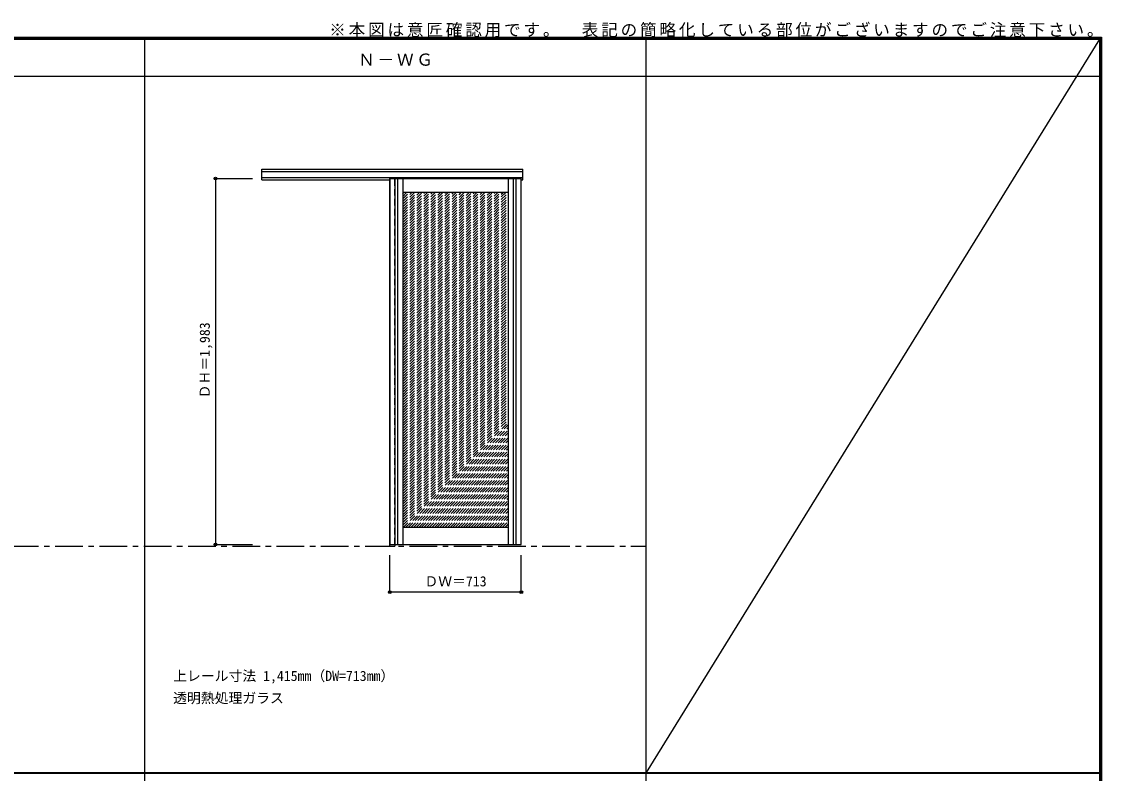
# Model space of a CAD drawing. Units: millimetres, scale not verified. Extents: x -6000 to 5700, y -4307 to 4260.
# Drawn here: x -152 to 5700, y 186 to 4260 of the extents above; entities that cross this region are included whole.
import ezdxf
from ezdxf.enums import TextEntityAlignment as Align

# ---------------------------------------------------------------- set-up
doc = ezdxf.new("R2010")
doc.units = ezdxf.units.MM
doc.header["$LTSCALE"] = 30
doc.header["$PDMODE"] = 32
doc.header["$PDSIZE"] = 15
doc.linetypes.add('CHAIN1', pattern=[8, 5, -1, 1, -1])
doc.linetypes.add('DASHED1', pattern=[1.8, 1.2, -0.6])
for name, color, linetype in [('0-1_通り芯', 7, 'CHAIN1'), ('0-2_扉', 3, 'Continuous'), ('0-3_仕上げ', 3, 'Continuous'), ('0-4_枠', 3, 'Continuous'), ('0-A_文字', 7, 'Continuous'), ('0-B_寸法', 4, 'Continuous'), ('0-C_ハッチ', 4, 'DASHED1'), ('F-0_補助線', 7, 'Continuous'), ('F-1_枠', 6, 'Continuous')]:
    doc.layers.add(name, color=color, linetype=linetype)
doc.styles.add('ＭＳ ゴシック', font='')
doc.styles.get('ＭＳ ゴシック').set_extended_font_data('MS Gothic')

msp = doc.modelspace()

# ---------------------------------------------------------------- linework, layer by layer
at = {"layer": '0-1_通り芯'}
msp.add_line((-5490, 1418), (3233.5, 1418), dxfattribs=at)
at = {"layer": '0-2_扉', "color": 4, "linetype": 'DASHED1'}
msp.add_line((1843.25, 3410), (1843.25, 3406), dxfattribs=at)
at = {"layer": '0-2_扉'}
for p, q in [((1843.25, 3410), (1843.25, 1427)), ((1843.25, 3410), (2556.25, 3410)), ((2556.25, 1427), (2556.25, 3410)), ((1843.25, 1427), (2556.25, 1427))]:
    msp.add_line(p, q, dxfattribs=at)
at = {"layer": '0-3_仕上げ'}
for p, q in [((1870.75, 3410), (1870.75, 1427)), ((1885.75, 3410), (1885.75, 1427)), ((2513.75, 1427), (2513.75, 3410)), ((2528.75, 1427), (2528.75, 3410))]:
    msp.add_line(p, q, dxfattribs=at)
at = {"layer": '0-3_仕上げ', "color": 7}
for p, q in [((1913.25, 3410), (1913.25, 1427)), ((2486.25, 1427), (2486.25, 3410)), ((2486.25, 3334), (1913.25, 3334)), ((2486.25, 1519), (1913.25, 1519))]:
    msp.add_line(p, q, dxfattribs=at)
at = {"layer": '0-4_枠'}
for p, q in [((1149.25, 3460), (2564.25, 3460)), ((1149.25, 3403), (1149.25, 3460)), ((2564.25, 3403), (2564.25, 3460)), ((1149.25, 3447), (2564.25, 3447)), ((1149.25, 3415), (2564.25, 3415)), ((1149.25, 3403), (1843.25, 3403)), ((1842.25, 3415), (1842.25, 1418)), ((1870.25, 3410), (1870.25, 3415)), ((2556.25, 3403), (2564.25, 3403)), ((1842.25, 1418), (1870.25, 1418)), ((1870.25, 1427), (1870.25, 1418))]:
    msp.add_line(p, q, dxfattribs=at)
at = {"layer": '0-4_枠', "color": 4, "linetype": 'DASHED1'}
msp.add_line((1870.25, 1427), (1870.25, 3410), dxfattribs=at)
at = {"layer": '0-B_寸法'}
for p, q in [((899.25, 3410), (899.25, 1427)), ((899.25, 3410), (1099.25, 3410)), ((899.25, 1427), (1099.25, 1427)), ((1843.25, 1168), (1843.25, 1368)), ((2556.25, 1168), (2556.25, 1368)), ((2556.25, 1168), (1843.25, 1168))]:
    msp.add_line(p, q, dxfattribs=at)
at = {"layer": '0-B_寸法', "color": 7}
for p in [(899.25, 3410), (899.25, 1427), (1843.25, 1168), (2556.25, 1168)]:
    msp.add_point(p, dxfattribs=at)
at = {"layer": '0-C_ハッチ'}
for p, q in [((1913.25, 3313.2), (1934.05, 3334)), ((1913.25, 3299.06), (1948.19, 3334)), ((1913.25, 3270.77), (1976.48, 3334)), ((1913.25, 3256.63), (1990.62, 3334)), ((1913.25, 3284.92), (1962.33, 3334)), ((1913.25, 3327.34), (1919.91, 3334)), ((1913.25, 3242.49), (2004.76, 3334)), ((1913.25, 3228.35), (2018.9, 3334)), ((1913.25, 3200.06), (2047.19, 3334)), ((1913.25, 3185.92), (2061.33, 3334)), ((1913.25, 3214.21), (2033.04, 3334)), ((1913.25, 3171.78), (2075.47, 3334)), ((1913.25, 3157.64), (2089.61, 3334)), ((1913.25, 3129.35), (2117.9, 3334)), ((1913.25, 3115.21), (2132.04, 3334)), ((1913.25, 3143.5), (2103.75, 3334)), ((1913.25, 3101.07), (2146.18, 3334)), ((1913.25, 3086.93), (2160.32, 3334)), ((1913.25, 3058.64), (2188.61, 3334)), ((1913.25, 3044.5), (2202.75, 3334)), ((1913.25, 3072.78), (2174.47, 3334)), ((1913.25, 3030.36), (2216.89, 3334)), ((1913.25, 3016.22), (2231.03, 3334)), ((1913.25, 2987.93), (2259.32, 3334)), ((1913.25, 3002.07), (2245.18, 3334)), ((1913.25, 2973.79), (2273.46, 3334)), ((1913.25, 2959.65), (2287.6, 3334)), ((1913.25, 2945.51), (2301.74, 3334)), ((1913.25, 2917.22), (2330.03, 3334)), ((1913.25, 2903.08), (2344.17, 3334)), ((1913.25, 2931.36), (2315.89, 3334)), ((1913.25, 2888.94), (2358.31, 3334)), ((1913.25, 2874.79), (2372.46, 3334)), ((1913.25, 2846.51), (2400.74, 3334)), ((1913.25, 2832.37), (2414.88, 3334)), ((1913.25, 2860.65), (2386.6, 3334)), ((1913.25, 2818.23), (2429.02, 3334)), ((1913.25, 2804.08), (2443.17, 3334)), ((1913.25, 2775.8), (2471.45, 3334)), ((1913.25, 2761.66), (2485.59, 3334)), ((1913.25, 2789.94), (2457.31, 3334)), ((1913.25, 2747.52), (2486.25, 3320.52)), ((1913.25, 2733.37), (2486.25, 3306.37)), ((1913.25, 2719.23), (2486.25, 3292.23)), ((1913.25, 2705.09), (2486.25, 3278.09)), ((1913.25, 2690.95), (2486.25, 3263.95)), ((1913.25, 2676.81), (2486.25, 3249.81)), ((1913.25, 2662.66), (2486.25, 3235.66)), ((1913.25, 2648.52), (2486.25, 3221.52)), ((1913.25, 2634.38), (2486.25, 3207.38)), ((1913.25, 2620.24), (2486.25, 3193.24)), ((1913.25, 2606.09), (2486.25, 3179.09)), ((1913.25, 2591.95), (2486.25, 3164.95)), ((1913.25, 2577.81), (2486.25, 3150.81)), ((1913.25, 2563.67), (2486.25, 3136.67)), ((1913.25, 2549.53), (2486.25, 3122.53)), ((1913.25, 2535.38), (2486.25, 3108.38)), ((1913.25, 2521.24), (2486.25, 3094.24)), ((1913.25, 2507.1), (2486.25, 3080.1)), ((1913.25, 2492.96), (2486.25, 3065.96)), ((1913.25, 2478.82), (2486.25, 3051.82)), ((1913.25, 2464.67), (2486.25, 3037.67)), ((1913.25, 2450.53), (2486.25, 3023.53)), ((1913.25, 2436.39), (2486.25, 3009.39)), ((1913.25, 2422.25), (2486.25, 2995.25)), ((1913.25, 2408.1), (2486.25, 2981.1)), ((1913.25, 2393.96), (2486.25, 2966.96)), ((1913.25, 2379.82), (2486.25, 2952.82)), ((1913.25, 2365.68), (2486.25, 2938.68)), ((1913.25, 2351.54), (2486.25, 2924.54)), ((1913.25, 2337.39), (2486.25, 2910.39)), ((1913.25, 2323.25), (2486.25, 2896.25)), ((1913.25, 2309.11), (2486.25, 2882.11)), ((1913.25, 2294.97), (2486.25, 2867.97)), ((1913.25, 2280.83), (2486.25, 2853.83)), ((1913.25, 2266.68), (2486.25, 2839.68)), ((1913.25, 2252.54), (2486.25, 2825.54)), ((1913.25, 2238.4), (2486.25, 2811.4)), ((1913.25, 2224.26), (2486.25, 2797.26)), ((1913.25, 2210.11), (2486.25, 2783.11)), ((1913.25, 2195.97), (2486.25, 2768.97)), ((1913.25, 2181.83), (2486.25, 2754.83)), ((1913.25, 2167.69), (2486.25, 2740.69)), ((1913.25, 2153.55), (2486.25, 2726.55)), ((1913.25, 2139.4), (2486.25, 2712.4)), ((1913.25, 2125.26), (2486.25, 2698.26)), ((1913.25, 2111.12), (2486.25, 2684.12)), ((1913.25, 2096.98), (2486.25, 2669.98)), ((1913.25, 2082.84), (2486.25, 2655.84)), ((1913.25, 2068.69), (2486.25, 2641.69)), ((1913.25, 2054.55), (2486.25, 2627.55)), ((1913.25, 2040.41), (2486.25, 2613.41)), ((1913.25, 2026.27), (2486.25, 2599.27)), ((1913.25, 2012.12), (2486.25, 2585.12)), ((1913.25, 1997.98), (2486.25, 2570.98)), ((1913.25, 1983.84), (2486.25, 2556.84)), ((1913.25, 1969.7), (2486.25, 2542.7)), ((1913.25, 1955.56), (2486.25, 2528.56)), ((1913.25, 1941.41), (2486.25, 2514.41)), ((1913.25, 1927.27), (2486.25, 2500.27)), ((1913.25, 1913.13), (2486.25, 2486.13)), ((1913.25, 1898.99), (2486.25, 2471.99)), ((1913.25, 1884.85), (2486.25, 2457.85)), ((1913.25, 1870.7), (2486.25, 2443.7)), ((1913.25, 1856.56), (2486.25, 2429.56)), ((1913.25, 1842.42), (2486.25, 2415.42)), ((1913.25, 1828.28), (2486.25, 2401.28)), ((1913.25, 1814.13), (2486.25, 2387.13)), ((1913.25, 1799.99), (2486.25, 2372.99)), ((1913.25, 1785.85), (2486.25, 2358.85)), ((1913.25, 1771.71), (2486.25, 2344.71)), ((1913.25, 1757.57), (2486.25, 2330.57)), ((1913.25, 1743.42), (2486.25, 2316.42)), ((1913.25, 1729.28), (2486.25, 2302.28)), ((1913.25, 1715.14), (2486.25, 2288.14)), ((1913.25, 1701), (2486.25, 2274)), ((1913.25, 1686.86), (2486.25, 2259.86)), ((1913.25, 1672.71), (2486.25, 2245.71)), ((1913.25, 1658.57), (2486.25, 2231.57)), ((1913.25, 1644.43), (2486.25, 2217.43)), ((1913.25, 1630.29), (2486.25, 2203.29)), ((1913.25, 1616.14), (2486.25, 2189.14)), ((1913.25, 1602), (2486.25, 2175)), ((1913.25, 1587.86), (2486.25, 2160.86)), ((1913.25, 1573.72), (2486.25, 2146.72)), ((1913.25, 1559.58), (2486.25, 2132.58)), ((1913.25, 1545.43), (2486.25, 2118.43)), ((1913.25, 1531.29), (2486.25, 2104.29)), ((1915.1, 1519), (2486.25, 2090.15)), ((1929.24, 1519), (2486.25, 2076.01)), ((1943.38, 1519), (2486.25, 2061.87)), ((1957.53, 1519), (2486.25, 2047.72)), ((1971.67, 1519), (2486.25, 2033.58)), ((1985.81, 1519), (2486.25, 2019.44)), ((1999.95, 1519), (2486.25, 2005.3)), ((2014.1, 1519), (2486.25, 1991.15)), ((2028.24, 1519), (2486.25, 1977.01)), ((2042.38, 1519), (2486.25, 1962.87)), ((2056.52, 1519), (2486.25, 1948.73)), ((2070.66, 1519), (2486.25, 1934.59)), ((2084.81, 1519), (2486.25, 1920.44)), ((2098.95, 1519), (2486.25, 1906.3)), ((2113.09, 1519), (2486.25, 1892.16)), ((2127.23, 1519), (2486.25, 1878.02)), ((2141.37, 1519), (2486.25, 1863.88)), ((2155.52, 1519), (2486.25, 1849.73)), ((2169.66, 1519), (2486.25, 1835.59)), ((2183.8, 1519), (2486.25, 1821.45)), ((2197.94, 1519), (2486.25, 1807.31)), ((2212.09, 1519), (2486.25, 1793.17)), ((2226.23, 1519), (2486.25, 1779.02)), ((2240.37, 1519), (2486.25, 1764.88)), ((2254.51, 1519), (2486.25, 1750.74)), ((2268.65, 1519), (2486.25, 1736.6)), ((2282.8, 1519), (2486.25, 1722.45)), ((2296.94, 1519), (2486.25, 1708.31)), ((2311.08, 1519), (2486.25, 1694.17)), ((2325.22, 1519), (2486.25, 1680.03)), ((2339.36, 1519), (2486.25, 1665.89)), ((2353.51, 1519), (2486.25, 1651.74)), ((2367.65, 1519), (2486.25, 1637.6)), ((2381.79, 1519), (2486.25, 1623.46)), ((2395.93, 1519), (2486.25, 1609.32)), ((2410.07, 1519), (2486.25, 1595.18)), ((2424.22, 1519), (2486.25, 1581.03)), ((2438.36, 1519), (2486.25, 1566.89)), ((2452.5, 1519), (2486.25, 1552.75)), ((2466.64, 1519), (2486.25, 1538.61)), ((2480.79, 1519), (2486.25, 1524.46))]:
    msp.add_line(p, q, dxfattribs=at)
at = {"layer": 'F-0_補助線'}
msp.add_line((5690, 4165), (3233.5, 190.5), dxfattribs=at)
at = {"layer": 'F-1_枠'}
for p, q in [((-6000, 4175), (5700, 4175)), ((-6000, 4170), (5700, 4170)), ((-6000, 4165), (5700, 4165)), ((515, -3790), (515, 4175)), ((3233.5, -3790), (3233.5, 4175)), ((5690, 4175), (5690, -4205)), ((5695, 4175), (5695, -4205)), ((5700, 4175), (5700, -4205)), ((-6000, 3965), (5700, 3965)), ((-6000, 190.5), (5700, 190.5)), ((-6000, 187.5), (5700, 187.5))]:
    msp.add_line(p, q, dxfattribs=at)

# ---------------------------------------------------------------- texts
at = {"layer": '0-A_文字', "style": 'ＭＳ ゴシック'}
for s, p in [('上レール寸法 1,415mm（DW=713mm）', (669.25, 670.5)), ('透明熱処理ガラス', (669.25, 550.5))]:
    msp.add_text(s, height=54.99, dxfattribs=at).set_placement(p, align=Align.BOTTOM_LEFT)
at = {"layer": '0-A_文字', "char_height": 65.98, "attachment_point": 7, "style": 'ＭＳ ゴシック'}
for s, insert in [('\\T1.17;※本図は意匠確認用です。\u3000表記の簡略化している部位がございますのでご注意下さい。', (1515, 4175)), ('\\T1.17;Ｎ－ＷＧ', (1671.75, 4020))]:
    msp.add_mtext(s, dxfattribs=dict(at, insert=insert))
at = {"layer": '0-B_寸法', "color": 7, "style": 'ＭＳ ゴシック'}
msp.add_text('ＤＨ＝1,983', height=54.99, rotation=90, dxfattribs=at).set_placement((884.25, 2218.25), align=Align.BOTTOM_LEFT)
msp.add_text('ＤＷ＝713', height=54.99, dxfattribs=at).set_placement((2031, 1183), align=Align.BOTTOM_LEFT)

doc.saveas('drawing.dxf')
